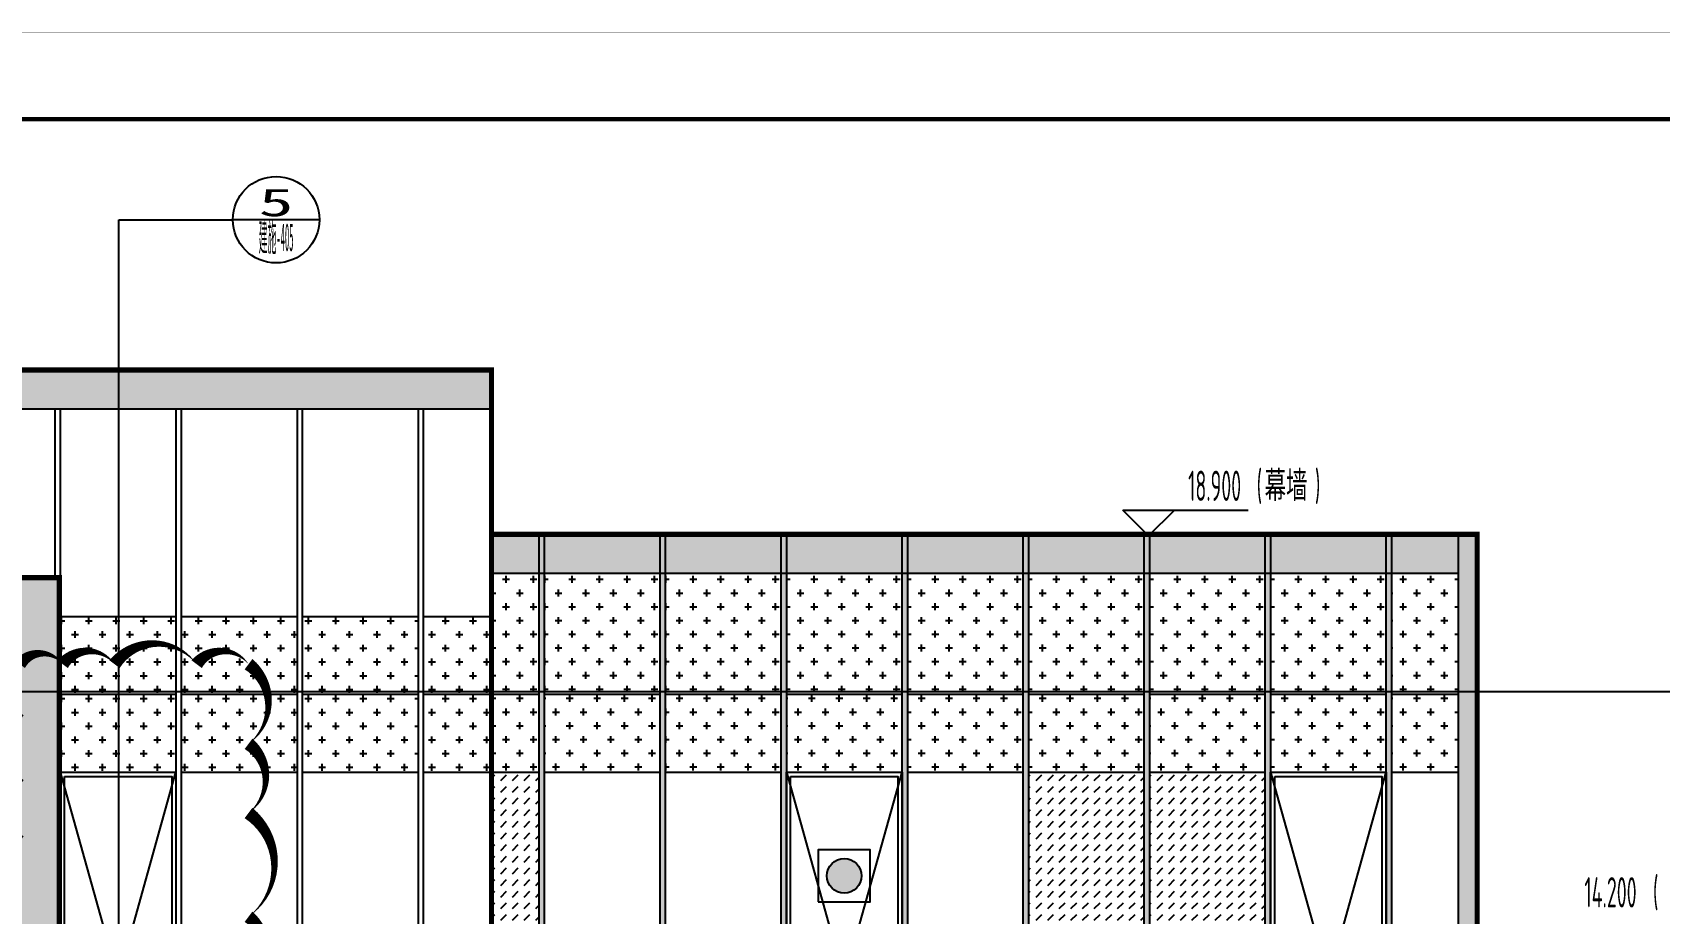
# Model space of a CAD drawing. Extents: x -863035 to 270371, y -8918 to 240488.
# Drawn here: x -353077 to -334259, y 161991 to 172177 of the extents above; entities that cross this region are included whole.
import ezdxf
from ezdxf.enums import TextEntityAlignment as Align

# ---------------------------------------------------------------- set-up
doc = ezdxf.new("R2010")
doc.units = 0
doc.header["$LTSCALE"] = 1000
doc.header["$MEASUREMENT"] = 0
doc.linetypes.add('109-34 轴网$0$L1$0$$AUDIT_BAD_LTYPE1', pattern=[0])
for name, color, linetype in [('01-标注_标高', 200, 'Continuous'), ('01-标注_符号', 200, 'Continuous'), ('02-TEXT_标注', 130, 'Continuous'), ('05-填充_156', 156, 'Continuous'), ('05-填充_18', 18, 'Continuous'), ('A-C_窗', 140, 'Continuous'), ('A-SE-MAT', 9, 'Continuous'), ('D_铝板', 181, 'Continuous'), ('E-立面', 255, 'Continuous'), ('E-立面轮廓', 241, 'Continuous')]:
    doc.layers.add(name, color=color, linetype=linetype)
doc.layers.add('04-不打印_辅助线', color=165, linetype='Continuous', plot=False)
doc.layers.add('DIM_MODI', color=6, linetype='Continuous', plot=False)
doc.styles.add('_TCH_DIM', font='ROS1', dxfattribs={"width": 0.75, "bigfont": 'JD'})
doc.styles.add('华文细黑', font='STXIHEI.TTF', dxfattribs={"height": 10})
pattern_1 = [(0, (-479618.61, -64120.96), (158.75, 158.75), [79.375, -238.125]), (90, (-479578.92, -64160.65), (-158.75, 158.75), [79.375, -238.125])]
pattern_2 = [(0, (-476818.61, -64120.96), (158.75, 158.75), [79.375, -238.125]), (90, (-476778.92, -64160.65), (-158.75, 158.75), [79.375, -238.125])]
pattern_3 = [(0, (-472618.61, -64120.96), (158.75, 158.75), [79.375, -238.125]), (90, (-472578.92, -64160.65), (-158.75, 158.75), [79.375, -238.125])]

# ---------------------------------------------------------------- blocks, each defined once
blk = doc.blocks.new('消防救援窗口标志')
at = {"layer": 'A-SE-MAT'}
h = blk.add_hatch(color=1, dxfattribs=at)
h.dxf.hatch_style = 1
edge = h.paths.add_edge_path()
edge.add_arc((1413360, -341824), 200, 0, 360)
at = {"layer": 'A-SE-MAT', "color": 1}
blk.add_lwpolyline([(1413060, -342124), (1413660, -342124), (1413660, -341524), (1413060, -341524)], close=True, dxfattribs=at)
blk.add_circle((1413360, -341824), 200, dxfattribs=at)
blk = doc.blocks.new('图框-A1')
for points, const_width in [([(0, 0), (841, 0), (841, 594), (0, 594)], 0.05), ([(766, 584), (25, 584), (25, 10), (766, 10)], 0.5)]:
    blk.add_lwpolyline(points, close=True, dxfattribs=dict(const_width=const_width))
blk = doc.blocks.new('*U23')
at = {"layer": '05-填充_18'}
h = blk.add_hatch(color=256, dxfattribs=at)
h.dxf.hatch_style = 1
h.paths.add_polyline_path([(60, -15050), (0, -15050), (0, 310), (60, 310)])
blk.add_lwpolyline([(60, -15050), (0, -15050), (0, 310), (60, 310)], close=True)
blk = doc.blocks.new('A$C2DDF4F07')
at = {"layer": 'A-C_窗'}
for points in [[(0, 2400), (1340, 2400), (1340, 0), (0, 0)], [(50, 2350), (1290, 2350), (1290, 50), (50, 50)]]:
    blk.add_lwpolyline(points, close=True, dxfattribs=at)
blk.add_lwpolyline([(0, 2400), (670, 0), (1340, 2400)], dxfattribs=at)
blk = doc.blocks.new('jyhdrtjy')
at = {"layer": '05-填充_156'}
h = blk.add_hatch(dxfattribs=at)
h.set_pattern_fill('CROSS', color=136, scale=100)
h.set_pattern_definition([(0, (-482418.61, -63220.96), (158.75, 158.75), [79.375, -238.125]), (90, (-482378.92, -63260.65), (-158.75, 158.75), [79.375, -238.125])])
h.paths.add_polyline_path([(49297.8, -5248.3), (48727.8, -5248.3), (48727.8, -6648.3), (49297.8, -6648.3)])
h = blk.add_hatch(dxfattribs=at)
h.set_pattern_fill('CROSS', color=136, scale=100)
h.set_pattern_definition([(0, (-481018.61, -63220.96), (158.75, 158.75), [79.375, -238.125]), (90, (-480978.92, -63260.65), (-158.75, 158.75), [79.375, -238.125])])
h.paths.add_polyline_path([(50697.8, -5248.3), (49357.8, -5248.3), (49357.8, -6648.3), (50697.8, -6648.3)])
h = blk.add_hatch(dxfattribs=at)
h.set_pattern_fill('CROSS', color=136, scale=100)
h.set_pattern_definition([(0, (-479618.61, -63220.96), (158.75, 158.75), [79.375, -238.125]), (90, (-479578.92, -63260.65), (-158.75, 158.75), [79.375, -238.125])])
h.paths.add_polyline_path([(52097.8, -5248.3), (50757.8, -5248.3), (50757.8, -6648.3), (52097.8, -6648.3)])
h = blk.add_hatch(dxfattribs=at)
h.set_pattern_fill('CROSS', color=136, scale=100)
h.set_pattern_definition([(0, (-478218.61, -63220.96), (158.75, 158.75), [79.375, -238.125]), (90, (-478178.92, -63260.65), (-158.75, 158.75), [79.375, -238.125])])
h.paths.add_polyline_path([(53497.8, -5248.3), (52157.8, -5248.3), (52157.8, -6648.3), (53497.8, -6648.3)])
h = blk.add_hatch(dxfattribs=at)
h.set_pattern_fill('CROSS', color=136, scale=100)
h.set_pattern_definition([(0, (-476818.61, -63220.96), (158.75, 158.75), [79.375, -238.125]), (90, (-476778.92, -63260.65), (-158.75, 158.75), [79.375, -238.125])])
h.paths.add_polyline_path([(54897.8, -5248.3), (53557.8, -5248.3), (53557.8, -6648.3), (54897.8, -6648.3)])
h = blk.add_hatch(dxfattribs=at)
h.set_pattern_fill('CROSS', color=136, scale=100)
h.set_pattern_definition([(0, (-475418.61, -63220.96), (158.75, 158.75), [79.375, -238.125]), (90, (-475378.92, -63260.65), (-158.75, 158.75), [79.375, -238.125])])
h.paths.add_polyline_path([(56297.8, -5248.3), (54957.8, -5248.3), (54957.8, -6648.3), (56297.8, -6648.3)])
h = blk.add_hatch(dxfattribs=at)
h.set_pattern_fill('CROSS', color=136, scale=100)
h.set_pattern_definition([(0, (-474018.61, -63220.96), (158.75, 158.75), [79.375, -238.125]), (90, (-473978.92, -63260.65), (-158.75, 158.75), [79.375, -238.125])])
h.paths.add_polyline_path([(57697.8, -5248.3), (56357.8, -5248.3), (56357.8, -6648.3), (57697.8, -6648.3)])
h = blk.add_hatch(dxfattribs=at)
h.set_pattern_fill('CROSS', color=136, scale=100)
h.set_pattern_definition([(0, (-472618.61, -63220.96), (158.75, 158.75), [79.375, -238.125]), (90, (-472578.92, -63260.65), (-158.75, 158.75), [79.375, -238.125])])
h.paths.add_polyline_path([(59097.8, -5248.3), (57757.8, -5248.3), (57757.8, -6648.3), (59097.8, -6648.3)])
h = blk.add_hatch(dxfattribs=at)
h.set_pattern_fill('CROSS', color=136, scale=100)
h.set_pattern_definition([(0, (-469818.61, -63220.96), (158.75, 158.75), [79.375, -238.125]), (90, (-469778.92, -63260.65), (-158.75, 158.75), [79.375, -238.125])])
h.paths.add_polyline_path([(59927.8, -5248.3), (59157.8, -5248.3), (59157.8, -6648.3), (59927.8, -6648.3)])
h = blk.add_hatch(dxfattribs=at)
h.set_pattern_fill('CROSS', color=136, scale=100)
h.set_pattern_definition([(0, (396515.96, -171174.53), (158.75, 158.75), [79.375, -238.125]), (90, (396555.65, -171214.22), (-158.75, 158.75), [79.375, -238.125])])
h.paths.add_polyline_path([(45157.8, -5748.3), (46497.8, -5748.3), (46497.8, -6648.3), (45157.8, -6648.3)])
h.paths.add_polyline_path([(43757.8, -6648.3), (45097.8, -6648.3), (45097.8, -5748.3), (43757.8, -5748.3)])
h.paths.add_polyline_path([(46557.8, -6648.3), (47897.8, -6648.3), (47897.8, -5748.3), (46557.8, -5748.3)])
h.paths.add_polyline_path([(47957.8, -6648.3), (48727.8, -6648.3), (48727.8, -5748.3), (47957.8, -5748.3)])
h = blk.add_hatch(dxfattribs=at)
h.set_pattern_fill('CROSS', color=136, scale=100)
h.set_pattern_definition([(0, (396515.96, -172074.53), (158.75, 158.75), [79.375, -238.125]), (90, (396555.65, -172114.22), (-158.75, 158.75), [79.375, -238.125])])
h.paths.add_polyline_path([(45157.8, -6648.3), (46497.8, -6648.3), (46497.8, -7548.3), (45157.8, -7548.3)])
h.paths.add_polyline_path([(43757.8, -7548.3), (45097.8, -7548.3), (45097.8, -6648.3), (43757.8, -6648.3)])
h.paths.add_polyline_path([(46557.8, -7548.3), (47897.8, -7548.3), (47897.8, -6648.3), (46557.8, -6648.3)])
h.paths.add_polyline_path([(47957.8, -7548.3), (48727.8, -7548.3), (48727.8, -6648.3), (47957.8, -6648.3)])
h = blk.add_hatch(dxfattribs=at)
h.set_pattern_fill('CROSS', color=136, scale=100)
h.set_pattern_definition([(0, (-482418.61, -64120.96), (158.75, 158.75), [79.375, -238.125]), (90, (-482378.92, -64160.65), (-158.75, 158.75), [79.375, -238.125])])
h.paths.add_polyline_path([(49297.8, -6648.3), (48727.8, -6648.3), (48727.8, -7548.3), (49297.8, -7548.3)])
h = blk.add_hatch(dxfattribs=at)
h.set_pattern_fill('CROSS', color=136, scale=100)
h.set_pattern_definition(pattern_1)
h.paths.add_polyline_path([(50697.8, -6648.3), (49357.8, -6648.3), (49357.8, -7548.3), (50697.8, -7548.3)])
h = blk.add_hatch(dxfattribs=at)
h.set_pattern_fill('CROSS', color=136, scale=100)
h.set_pattern_definition(pattern_1)
h.paths.add_polyline_path([(52097.8, -6648.3), (50757.8, -6648.3), (50757.8, -7548.3), (52097.8, -7548.3)])
h = blk.add_hatch(dxfattribs=at)
h.set_pattern_fill('CROSS', color=136, scale=100)
h.set_pattern_definition(pattern_2)
h.paths.add_polyline_path([(53497.8, -6648.3), (52157.8, -6648.3), (52157.8, -7548.3), (53497.8, -7548.3)])
h = blk.add_hatch(dxfattribs=at)
h.set_pattern_fill('CROSS', color=136, scale=100)
h.set_pattern_definition(pattern_2)
h.paths.add_polyline_path([(54897.8, -6648.3), (53557.8, -6648.3), (53557.8, -7548.3), (54897.8, -7548.3)])
h = blk.add_hatch(dxfattribs=at)
h.set_pattern_fill('CROSS', color=136, scale=100)
h.set_pattern_definition([(0, (-475418.61, -64120.96), (158.75, 158.75), [79.375, -238.125]), (90, (-475378.92, -64160.65), (-158.75, 158.75), [79.375, -238.125])])
h.paths.add_polyline_path([(56297.8, -6648.3), (54957.8, -6648.3), (54957.8, -7548.3), (56297.8, -7548.3)])
h = blk.add_hatch(dxfattribs=at)
h.set_pattern_fill('CROSS', color=136, scale=100)
h.set_pattern_definition(pattern_3)
h.paths.add_polyline_path([(57697.8, -6648.3), (56357.8, -6648.3), (56357.8, -7548.3), (57697.8, -7548.3)])
h = blk.add_hatch(dxfattribs=at)
h.set_pattern_fill('CROSS', color=136, scale=100)
h.set_pattern_definition(pattern_3)
h.paths.add_polyline_path([(59097.8, -6648.3), (57757.8, -6648.3), (57757.8, -7548.3), (59097.8, -7548.3)])
h = blk.add_hatch(dxfattribs=at)
h.set_pattern_fill('CROSS', color=136, scale=100)
h.set_pattern_definition([(0, (-469818.61, -64120.96), (158.75, 158.75), [79.375, -238.125]), (90, (-469778.92, -64160.65), (-158.75, 158.75), [79.375, -238.125])])
h.paths.add_polyline_path([(59927.8, -6648.3), (59157.8, -6648.3), (59157.8, -7548.3), (59927.8, -7548.3)])
h = blk.add_hatch(dxfattribs=at)
h.set_pattern_fill('DASH', color=256, scale=100, angle=45)
h.set_pattern_definition([(45, (-481018.61, -64120.96), (1e-14, 134.703842), [95.25, -95.25])])
h.paths.add_polyline_path([(49297.8, -7548.3), (48727.8, -7548.3), (48727.8, -10848.3), (49297.8, -10848.3)])
h = blk.add_hatch(dxfattribs=at)
h.set_pattern_fill('DASH', color=256, scale=100, angle=45)
h.set_pattern_definition([(45, (-474018.61, -64120.96), (1e-14, 134.703842), [95.25, -95.25])])
h.paths.add_polyline_path([(56297.8, -7548.3), (54957.8, -7548.3), (54957.8, -10848.3), (56297.8, -10848.3)])
h = blk.add_hatch(dxfattribs=at)
h.set_pattern_fill('DASH', color=256, scale=100, angle=45)
h.set_pattern_definition([(45, (-472618.61, -64120.96), (1e-14, 134.703842), [95.25, -95.25])])
h.paths.add_polyline_path([(57697.8, -7548.3), (56357.8, -7548.3), (56357.8, -10848.3), (57697.8, -10848.3)])
at = {"layer": '05-填充_18'}
h = blk.add_hatch(color=256, dxfattribs=at)
h.dxf.hatch_style = 1
h.paths.add_polyline_path([(48727.8, -2918.3), (28927.8, -2918.3), (28927.8, -3348.3), (48727.8, -3348.3)])
h = blk.add_hatch(color=256, dxfattribs=at)
h.dxf.hatch_style = 1
h.paths.add_polyline_path([(59927.8, -4818.3), (48727.8, -4818.3), (48727.8, -5248.3), (59927.8, -5248.3)])
h = blk.add_hatch(color=256, dxfattribs=at)
h.dxf.hatch_style = 1
h.paths.add_polyline_path([(60127.8, -4818.3), (59927.8, -4818.3), (59927.8, -20178.3), (60127.8, -20178.3)])
h = blk.add_hatch(color=256, dxfattribs=at)
h.dxf.hatch_style = 1
h.paths.add_polyline_path([(43727.8, -5318.3), (43127.8, -5318.3), (43127.8, -20178.3), (43727.8, -20178.3)])
at = {"layer": '01-标注_标高'}
for p, q in [((56348.3, -4818.3), (56048.3, -4518.3)), ((56048.3, -4518.3), (57498.3, -4518.3)), ((56348.3, -4818.3), (56648.3, -4518.3))]:
    blk.add_line(p, q, dxfattribs=at)
at = {"layer": '04-不打印_辅助线'}
blk.add_lwpolyline([(6141.3, -6618.3), (66053.6, -6618.3)], dxfattribs=at)
at = {"layer": 'A-C_窗'}
for points in [[(43697.8, -3348.3), (43697.8, -5318.3)], [(43757.8, -3348.3), (43757.8, -7548.3)], [(45097.8, -3348.3), (45097.8, -20178.3)], [(45157.8, -3348.3), (45157.8, -20178.3)], [(46497.8, -3348.3), (46497.8, -20178.3)], [(46557.8, -3348.3), (46557.8, -20178.3)], [(47897.8, -3348.3), (47897.8, -20178.3)], [(47957.8, -3348.3), (47957.8, -20178.3)], [(43757.8, -5748.3), (45097.8, -5748.3)], [(45157.8, -5748.3), (46497.8, -5748.3)], [(46557.8, -5748.3), (47897.8, -5748.3)], [(47957.8, -5748.3), (48727.8, -5748.3)], [(43757.8, -6648.3), (45097.8, -6648.3)], [(45157.8, -6648.3), (46497.8, -6648.3)], [(46557.8, -6648.3), (47897.8, -6648.3)], [(47957.8, -6648.3), (48727.8, -6648.3)], [(48727.8, -6648.3), (49297.8, -6648.3)], [(49357.8, -6648.3), (50697.8, -6648.3)], [(50757.8, -6648.3), (52097.8, -6648.3)], [(52157.8, -6648.3), (53497.8, -6648.3)], [(53557.8, -6648.3), (54897.8, -6648.3)], [(54957.8, -6648.3), (56297.8, -6648.3)], [(56357.8, -6648.3), (57697.8, -6648.3)], [(57757.8, -6648.3), (59097.8, -6648.3)], [(59157.8, -6648.3), (59927.8, -6648.3)], [(43757.8, -7548.3), (45097.8, -7548.3)], [(45157.8, -7548.3), (46497.8, -7548.3)], [(46557.8, -7548.3), (47897.8, -7548.3)], [(47957.8, -7548.3), (48727.8, -7548.3)], [(48727.8, -7548.3), (49297.8, -7548.3)], [(49357.8, -7548.3), (50697.8, -7548.3)], [(50757.8, -7548.3), (52097.8, -7548.3)], [(52157.8, -7548.3), (53497.8, -7548.3)], [(53557.8, -7548.3), (54897.8, -7548.3)], [(54957.8, -7548.3), (56297.8, -7548.3)], [(56357.8, -7548.3), (57697.8, -7548.3)], [(57757.8, -7548.3), (59097.8, -7548.3)], [(59157.8, -7548.3), (59927.8, -7548.3)]]:
    blk.add_lwpolyline(points, dxfattribs=at)
at = {"layer": 'E-立面', "linetype": '109-34 轴网$0$L1$0$$AUDIT_BAD_LTYPE1'}
for points in [[(28927.8, -2918.3), (48727.8, -2918.3)], [(48727.8, -2918.3), (48727.8, -20178.3)], [(28927.8, -3348.3), (48727.8, -3348.3)], [(48727.8, -4818.3), (60127.8, -4818.3), (60127.8, -20178.3)], [(59927.8, -4818.3), (59927.8, -20178.3)], [(48727.8, -5248.3), (59927.8, -5248.3)], [(32127.8, -5318.3), (43727.8, -5318.3), (43727.8, -20178.3)]]:
    blk.add_lwpolyline(points, dxfattribs=at)
at = {"layer": 'E-立面轮廓', "const_width": 50}
for points in [[(28902.8, -4818.3), (28902.8, -2893.3), (48752.8, -2893.3), (48752.8, -20178.3)], [(48727.8, -4793.3), (60152.8, -4793.3), (60152.8, -20178.3)], [(32127.8, -5293.3), (43752.8, -5293.3), (43752.8, -20178.3)]]:
    blk.add_lwpolyline(points, dxfattribs=at)
at = {"layer": 'A-C_窗'}
for p in [(52157.8, -9948.3), (57757.8, -9948.3)]:
    blk.add_blockref('A$C2DDF4F07', p, dxfattribs=at)
at = {"layer": 'D_铝板'}
for p in [(49297.8, -5128.2), (50697.8, -5128.2), (52097.8, -5128.2), (53497.8, -5128.2), (54897.8, -5128.2), (56297.8, -5128.2), (57697.8, -5128.2), (59097.8, -5128.2)]:
    blk.add_blockref('*U23', p, dxfattribs=at)
at = {"layer": '02-TEXT_标注', "style": '_TCH_DIM'}
for s, height, width, p in [('18.900', 350, 0.5625, (56805.5, -4413.3)), ('(', 350, 0.5625, (57598.3, -4413.3)), ('幕墙', 347.29, 0.75, (57690.2, -4413.3)), (')', 350, 0.5625, (58272.2, -4413.3)), ('14.200', 350, 0.5625, (61389.4, -9113.3)), ('(', 350, 0.5625, (62182.3, -9113.3))]:
    blk.add_text(s, height=height, dxfattribs=dict(at, width=width)).set_placement(p)

msp = doc.modelspace()

# ---------------------------------------------------------------- linework, layer by layer
at = {"layer": '01-标注_符号'}
for p in [(-352077.4, 170013.1), (-349760, 170013.1)]:
    msp.add_line(p, (-350760, 170013.1), dxfattribs=at)
msp.add_circle((-350260, 170013.1), 500, dxfattribs=at)
at = {"layer": '04-不打印_辅助线'}
msp.add_lwpolyline([(-396516, 143674.5), (-322416, 143674.5), (-322416, 171174.5), (-396516, 171174.5)], close=True, dxfattribs=at)

# ---------------------------------------------------------------- block references
at = {"xscale": 100, "yscale": 100, "zscale": 100}
msp.add_blockref('图框-A1', (-399016, 112774.5), dxfattribs=at)
at = {"layer": 'A-SE-MAT'}
msp.add_blockref('消防救援窗口标志', (-1757048.3, 504250.5), dxfattribs=at)

# ---------------------------------------------------------------- texts
at = {"layer": '02-TEXT_标注', "style": '华文细黑'}
for s, height, width, p, p2 in [('5', 322, 1.685469, (-350461.2, 170053.3), (-350058.7, 170053.3)), ('建施-405', 321.99, 0.233788, (-350461.2, 169650.8), (-350058.7, 169650.8))]:
    msp.add_text(s, height=height, dxfattribs=dict(at, width=width)).set_placement(p, p2, align=Align.FIT)

# ---------------------------------------------------------------- next in the draw order: block references
msp.add_blockref('jyhdrtjy', (-396516, 171174.5))

# ---------------------------------------------------------------- next in the draw order: linework, layer by layer
at = {"layer": '01-标注_符号'}
msp.add_line((-352077.4, 147029.4), (-352077.4, 170013.1), dxfattribs=at)
at = {"layer": 'A-C_窗'}
for points in [[(-352758.1, 163626.2), (-351418.1, 163626.2), (-351418.1, 161226.2), (-352758.1, 161226.2)], [(-352708.1, 163576.2), (-351468.1, 163576.2), (-351468.1, 161276.2), (-352708.1, 161276.2)]]:
    msp.add_lwpolyline(points, close=True, dxfattribs=at)
msp.add_lwpolyline([(-352758.1, 163626.2), (-352088.1, 161226.2), (-351418.1, 163626.2)], dxfattribs=at)
at = {"layer": 'DIM_MODI'}
msp.add_lwpolyline([(-353225.1, 164874, 0, 150, 0.5), (-353225.1, 164224, 0, 150, 0.5), (-353225.1, 163474, 0, 150, 0.5), (-353225.1, 162824, 0, 150, 0.5), (-353225.1, 161774, 0, 150, 0.5), (-353225.1, 160874, 0, 150, 0.5), (-353225.1, 160374, 0, 150, 0.5), (-353225.1, 160252.9, 0, 150, 0.5), (-352425.1, 160252.9, 0, 150, 0.5), (-351825.1, 160252.9, 0, 150, 0.5), (-350875.1, 160252.9, 0, 150, 0.5), (-350579.1, 160252.9, 0, 150, 0.5), (-350579.1, 161152.9, 0, 150, 0.5), (-350579.1, 161952.9, 0, 150, 0.5), (-350579.1, 163152.9, 0, 150, 0.5), (-350579.1, 163952.9, 0, 150, 0.5), (-350579.1, 164874, 0, 150, 0.5), (-351179.1, 164874, 0, 150, 0.5), (-352129.1, 164874, 0, 150, 0.5), (-352729.1, 164874, 0, 150, 0.5)], format="xyseb", close=True, dxfattribs=at)

doc.saveas('drawing.dxf')
